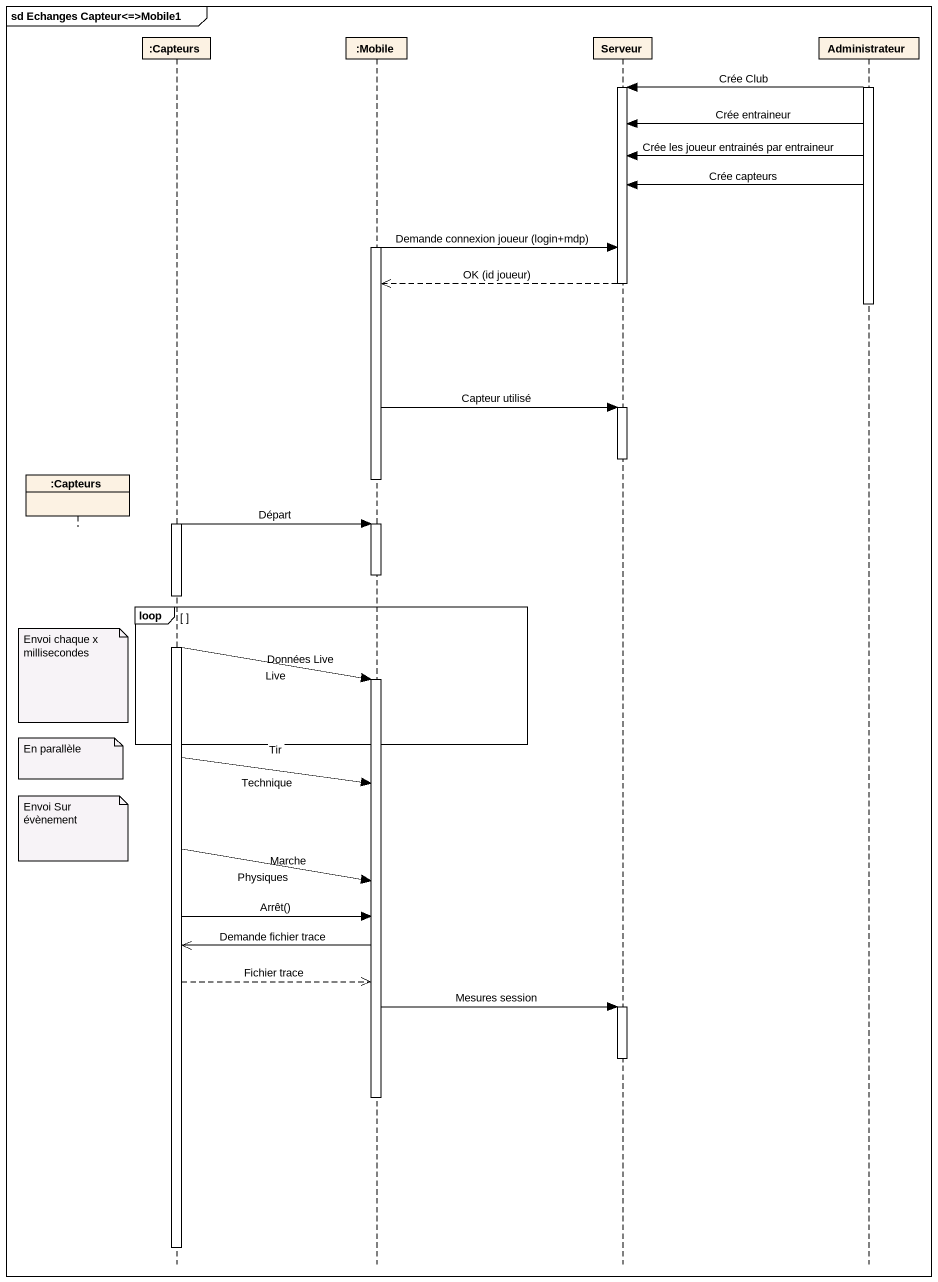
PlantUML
@startuml
mainframe sd Echanges Capteur<=>Mobile1
hide footbox
participant ":Capteurs" as Capteurs
participant ":Capteurs" as Capteurs_2
participant ":Mobile" as Mobile
participant Serveur
participant Administrateur

activate Administrateur
Administrateur -> Serveur : Crée Club
activate Serveur
Administrateur -> Serveur : Crée entraineur
Administrateur -> Serveur : Crée les joueur entrainés par entraineur
Administrateur -> Serveur : Crée capteurs
activate Mobile
Mobile -> Serveur : Demande connexion joueur (login+mdp)
Serveur -->> Mobile : OK (id joueur)
deactivate Serveur
deactivate Administrateur
Mobile -> Serveur : Capteur utilisé
activate Serveur
deactivate Serveur
deactivate Mobile
activate Capteurs_2
Capteurs_2 -> Mobile : Départ
activate Mobile
deactivate Mobile
loop
  Capteurs_2 -> Mobile : Données Live\nLive
  note over Capteurs : Envoi chaque x millisecondes
  activate Mobile
end
Capteurs_2 -> Mobile : Tir\nTechnique
note over Capteurs : En parallèle
note over Capteurs : Envoi Sur évènement
Capteurs_2 -> Mobile : Marche\nPhysiques
Capteurs_2 -> Mobile : Arrêt()
Mobile ->> Capteurs_2 : Demande fichier trace
Capteurs_2 -->> Mobile : Fichier trace
Mobile -> Serveur : Mesures session
activate Serveur
deactivate Serveur
deactivate Mobile
deactivate Capteurs_2
@enduml
